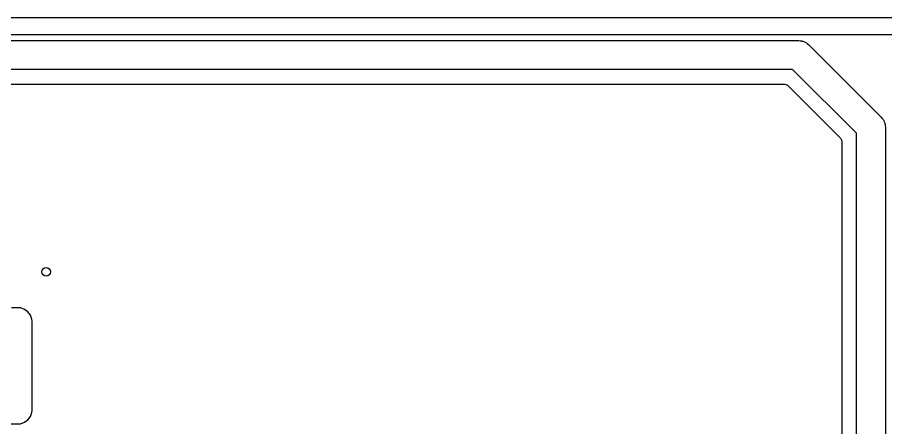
# Model space of a CAD drawing. Extents: x 1.82 to 8.48, y -4.98 to -0.82.
# Drawn here: x 5.719 to 6.9, y -1.383 to -0.825 of the extents above; entities that cross this region are included whole.
import ezdxf

# ---------------------------------------------------------------- set-up
doc = ezdxf.new("R2010")
doc.units = 0
doc.header["$MEASUREMENT"] = 0
doc.layers.add('BLACK', color=7, linetype='CONTINUOUS')

msp = doc.modelspace()

# ---------------------------------------------------------------- linework, layer by layer
at = {"layer": 'BLACK', "linetype": 'CONTINUOUS'}
for p, q in [((2.92323, -0.8248), (7.00787, -0.8248)), ((7.00298, -0.84842), (2.92812, -0.84842)), ((2.95276, -0.8563), (6.7815, -0.8563)), ((6.7815, -0.8563), (6.78174, -0.8563)), ((6.78174, -0.8563), (6.78372, -0.85661)), ((6.78372, -0.85661), (6.78572, -0.85676)), ((6.78572, -0.85676), (6.78647, -0.85704)), ((6.78647, -0.85704), (6.78725, -0.85716)), ((6.78725, -0.85716), (6.78907, -0.85801)), ((6.78907, -0.85801), (6.79095, -0.85872)), ((6.79095, -0.85872), (6.79158, -0.85919)), ((6.79158, -0.85919), (6.7923, -0.85953)), ((6.7923, -0.85953), (6.79381, -0.86086)), ((6.79381, -0.86086), (6.79542, -0.86206)), ((6.79542, -0.86206), (6.89384, -0.96049)), ((6.77334, -0.89567), (2.96091, -0.89567)), ((6.86024, -0.98256), (6.77334, -0.89567)), ((2.97126, -0.91569), (6.763, -0.91569)), ((6.763, -0.91569), (6.76568, -0.91648)), ((6.76568, -0.91648), (6.7665, -0.91714)), ((6.7665, -0.91714), (6.83876, -0.9894)), ((6.89384, -0.96049), (6.89401, -0.96066)), ((6.89401, -0.96066), (6.89519, -0.96228)), ((6.89519, -0.96228), (6.8965, -0.9638)), ((6.8965, -0.9638), (6.89683, -0.96453)), ((6.89683, -0.96453), (6.8973, -0.96517)), ((6.8973, -0.96517), (6.89798, -0.96706)), ((6.89798, -0.96706), (6.89882, -0.96888)), ((6.89882, -0.96888), (6.89893, -0.96967)), ((6.89893, -0.96967), (6.8992, -0.97042)), ((6.8992, -0.97042), (6.89932, -0.97242)), ((6.89932, -0.97242), (6.89961, -0.97441)), ((6.89961, -0.97441), (6.89961, -1.49096)), ((6.83876, -0.9894), (6.8401, -0.99186)), ((6.8401, -0.99186), (6.84022, -0.99291)), ((6.86024, -1.49911), (6.86024, -0.98256)), ((6.84022, -0.99291), (6.84022, -1.49668)), ((5.7204, -1.22014), (5.71069, -1.22014)), ((5.72285, -1.2204), (5.7204, -1.22014)), ((5.72822, -1.22242), (5.72285, -1.2204)), ((5.73281, -1.22586), (5.72822, -1.22242)), ((5.73624, -1.23044), (5.73281, -1.22586)), ((5.73826, -1.23581), (5.73624, -1.23044)), ((5.73852, -1.23826), (5.73826, -1.23581)), ((5.73852, -1.36016), (5.73852, -1.23826)), ((5.73281, -1.37257), (5.73624, -1.36798)), ((5.73624, -1.36798), (5.73826, -1.36261)), ((5.73826, -1.36261), (5.73852, -1.36016)), ((5.5985, -1.37829), (5.7204, -1.37829)), ((5.7204, -1.37829), (5.72285, -1.37802)), ((5.72285, -1.37802), (5.72822, -1.37601)), ((5.72822, -1.37601), (5.73281, -1.37257))]:
    msp.add_line(p, q, dxfattribs=at)
at = {"layer": 'BLACK'}
msp.add_circle((5.75787, -1.17126), 0.00591, dxfattribs=at)

doc.saveas('drawing.dxf')
